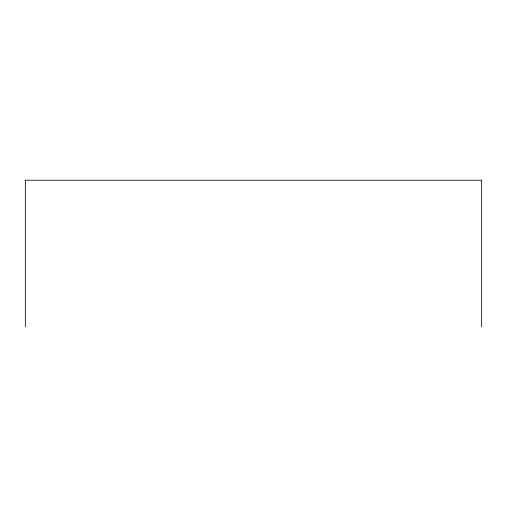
<?xml version="1.0" encoding="UTF-8"?>
<svg xmlns="http://www.w3.org/2000/svg" width="507" height="507" viewBox="0 0 507 507"><rect width="100%" height="100%" fill="white"/><g stroke="black" fill="none" stroke-linecap="round" stroke-linejoin="round"><path stroke-width="0.76" d="M481.65 326.781L481.65 180.219L25.35 180.219L25.35 326.781"/></g></svg>
